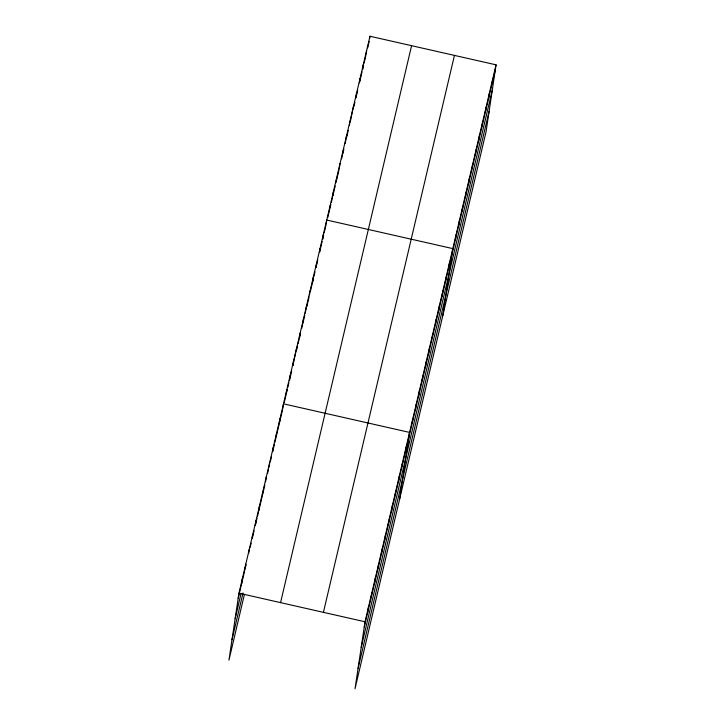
<?xml version="1.0" encoding="UTF-8"?>
<svg xmlns="http://www.w3.org/2000/svg" width="725" height="725" viewBox="0 0 725 725"><rect width="100%" height="100%" fill="white"/><g stroke="black" fill="none" stroke-linecap="round" stroke-linejoin="round"><path stroke-width="1.09" d="M496.054 64.833L365.028 621.778L355.023 688.75L486.049 131.805L496.054 64.833L369.977 36.25L238.951 593.195L228.946 660.167L244.361 594.618M241.615 583.752L242.377 578.632M245.802 564.068L245.041 569.179L246.02 565.02M248.621 553.592L249.237 549.496M252.2 538.004L252.663 534.932M256.088 520.369L255.318 525.48L257.04 518.203M259.514 505.796L258.752 510.917L262.178 496.353M262.332 495.329L262.939 491.233M265.604 481.781L266.365 476.669M269.029 467.217L269.791 462.097M272.609 451.63L273.225 447.533M276.035 437.066L276.651 432.97M279.306 423.518L280.077 418.397M282.741 408.954L283.502 403.834L409.58 432.417L399.566 499.389M286.212 393.793L286.828 389.697M290.154 375.559L289.393 380.679L291.695 370.892M292.864 365.518L293.48 361.422M296.806 347.284L292.972 365.454M300.132 333.147L299.371 338.267L300.395 333.917M302.851 323.105L303.458 319.009M306.784 304.872L305.252 313.254M309.502 294.83L310.11 290.734M312.674 281.708L313.436 276.597M316.762 262.459L316 267.57L317.786 259.958M319.48 252.409L320.087 248.322M323.413 234.184L322.652 239.295L323.676 234.945M326.132 224.134L326.739 220.047L452.817 248.621L442.812 315.593M329.757 207.948L330.065 205.909M332.784 195.859L333.391 191.762M335.956 182.745L336.717 177.625M339.282 168.608L340.043 163.488M342.762 153.446L343.215 150.374M346.695 135.212L345.163 143.595M349.414 125.171L350.021 121.075M353.347 106.938L350.284 121.845M356.673 92.8L355.912 97.92L357.706 90.308M359.392 82.759L359.999 78.662M363.325 64.525L362.563 69.645L363.587 65.295M366.043 54.484L366.651 50.388M369.678 38.298L369.977 36.25M367.693 612.335L368.454 607.215M371.118 597.763L371.88 592.642M374.544 583.199L375.305 578.079M377.97 568.636L378.74 563.515M381.395 554.063L382.166 548.952M384.821 539.5L385.591 534.379M388.256 524.936L389.017 519.816M391.681 510.364L392.442 505.252M395.107 495.8L395.868 490.68M398.532 481.237L399.294 476.117M401.958 466.664L402.728 461.553M405.384 452.101L406.154 446.981M412.135 423.4L412.906 418.28M415.461 409.263L416.232 404.142M418.787 395.125L419.558 390.005M422.122 380.987L422.883 375.867M425.448 366.85L426.209 361.73M428.774 352.703L429.535 347.592M432.1 338.566L432.861 333.455M435.426 324.428L436.187 319.317M438.752 310.291L439.513 305.18M442.078 296.153L442.839 291.042M445.404 282.016L446.165 276.905M448.73 267.878L449.491 262.758M455.382 239.603L456.143 234.483M458.708 225.466L459.469 220.346M462.033 211.328L462.795 206.208M465.359 197.191L466.121 192.071M468.685 183.053L469.447 177.933M472.011 168.916L472.772 163.796M475.337 154.778L476.098 149.658M478.663 140.641L479.424 135.521M481.989 126.503L482.75 121.383M485.315 112.366L486.076 107.246M488.641 98.228L489.402 93.108M491.967 84.091L492.728 78.971M238.19 598.315L244.796 570.222M250.179 547.33L251.158 543.17M252.382 537.968L254.094 530.682M257.529 516.118L258.508 511.959M262.423 495.311L264.87 484.907M267.561 473.461L268.54 469.302M270.498 460.973L271.476 456.813M272.7 451.612L274.413 444.325M274.902 442.25L275.881 438.081M276.125 437.048L282.496 409.997M284.272 402.429L286.067 394.817M286.321 393.729L287.345 389.379M287.852 387.204L288.876 382.854M296.552 350.229L297.576 345.879M298.084 343.704L299.108 339.354M301.673 328.479L302.697 324.129M302.95 323.042L304.745 315.429M306.784 306.729L309.086 296.942M310.373 291.495L313.436 278.445M313.952 276.27L314.976 271.92M319.58 252.345L322.136 241.47M324.184 232.77L325.978 225.158M327.763 217.545L330.836 204.495M331.352 202.32L332.376 197.97M332.884 195.795L335.186 186.008M336.463 180.57L339.028 169.695M341.584 158.82L342.608 154.47M342.862 153.383L343.886 149.033M346.704 137.07L348.236 130.545M353.863 106.62L354.888 102.27M359.491 82.695L362.047 71.82M364.095 63.12L365.889 55.508M367.684 47.895L369.215 41.37M235.136 618.724L241.008 593.757M231.991 639.758L243.011 592.932M280.557 602.629L411.583 45.684M323.423 612.344L454.448 55.399M364.267 626.898L495.293 69.953M361.213 647.307L492.239 90.362M358.068 668.341L489.094 111.387M238.951 593.195L365.028 621.778"/></g></svg>
